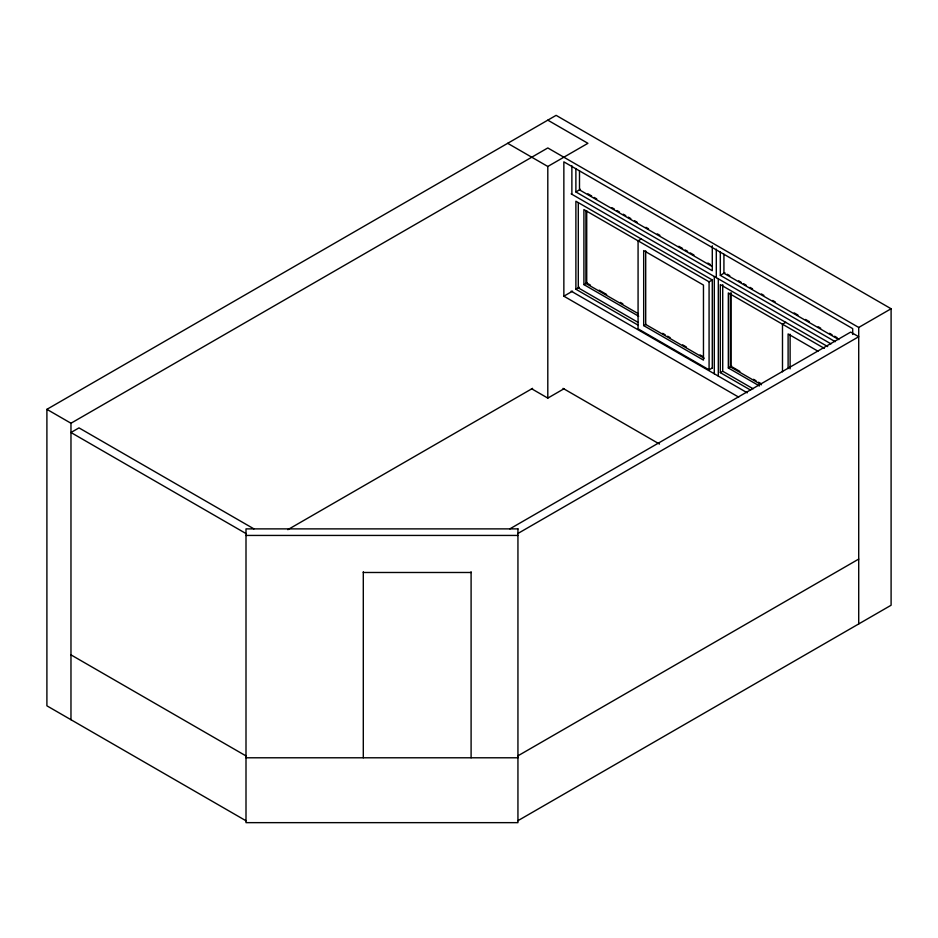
<?xml version="1.0" encoding="UTF-8"?>
<svg xmlns="http://www.w3.org/2000/svg" width="938" height="938" viewBox="0 0 938 938"><rect width="100%" height="100%" fill="white"/><g stroke="black" fill="none" stroke-linecap="round" stroke-linejoin="round"><path stroke-width="1.41" d="M246.002 820.773L46.9 705.822L46.9 409.343L556.117 115.351L891.1 308.754L891.1 605.245L517.94 820.68M46.9 409.343L70.971 423.237L547.804 147.946L858.716 327.456L891.1 308.754M507.681 143.315L547.804 166.472L587.915 143.315L547.804 120.158M575.885 168.523L575.885 191.95L580.47 189.312M641.44 238.885L638.075 240.832L638.075 328.839L709.081 369.842L712.446 367.895M852.701 334.456L852.701 328.617L563.855 161.84L563.855 296.185L572.567 291.155M712.282 367.989L712.282 279.97L575.885 201.224L575.885 289.232L579.321 287.251M712.446 279.876L709.081 281.822L583.905 209.561L583.905 284.601L587.282 282.655M720.314 251.9L720.314 275.338L724.898 272.688M287.825 529.665L532.585 388.355M643.691 325.603L703.465 360.11L703.465 285.07L643.691 250.552L643.691 325.603L645.93 324.302M531.506 388.695L547.804 398.099L564.101 388.695M785.868 322.262L782.491 324.208L782.491 371.823M827.668 346.579L720.314 284.601L720.314 372.621L722.6 371.296M824.338 348.373L728.334 292.937L728.334 367.989L731.71 366.043M509.838 528.88L850.696 332.087L858.716 336.719L517.94 533.464M517.94 755.829L858.716 559.083M246.002 535.434L517.94 535.434M363.299 572.485L471.099 572.485M246.002 757.787L517.94 757.787M587.88 193.779L591.667 195.972M594.188 197.426L596.72 198.891M611.869 207.638L614.402 209.092M616.923 210.558L619.455 212.011M623.242 214.204L625.763 215.658M628.296 217.112L630.817 218.577M634.604 220.758L637.137 222.224M645.977 227.324L648.498 228.778M657.339 233.89L659.871 235.344M678.807 246.284L682.594 248.476M685.127 249.93L687.648 251.384M690.18 252.85L693.968 255.03M707.862 263.05L710.383 264.516M727.255 274.248L729.776 275.713M738.616 280.814L741.149 282.268M743.67 283.733L746.191 285.187M749.99 287.38L752.51 288.834M761.351 293.934L763.872 295.4M772.713 300.5L775.245 301.954M794.193 312.893L797.98 315.086M805.554 319.459L809.342 321.652M818.182 326.752L820.715 328.206M829.555 333.318L832.076 334.772M834.609 336.226L837.13 337.692M712.106 266.439L579.496 189.875L579.496 170.833M838.853 339.615L723.925 273.251L723.925 254.21M575.885 191.95L712.282 270.707L712.282 245.803M720.314 275.338L835.242 341.69M571.136 193.849L831.009 343.883M817.995 351.199L788.108 333.94L788.108 368.575M587.962 283.698L590.448 285.14M599.171 290.17L606.64 294.485M620.346 302.399L622.832 303.83M732.39 367.086L739.859 371.401M753.554 379.304L756.051 380.746M758.537 382.188L761.035 383.619M638.215 313.644L585.91 283.452L585.91 211.285M761.48 384.803L730.339 366.828L730.339 293.231M583.905 284.601L638.708 316.247M728.334 367.989L759.463 385.964M662.685 333.33L665.171 334.76M667.668 336.203L670.154 337.645M682.606 344.832L686.346 346.99M700.041 354.892L702.539 356.334M704.227 358.234L645.696 324.442L645.696 250.845M637.887 322.262L578.289 287.849L578.289 202.714M753.155 388.801L722.717 371.237L722.717 284.66M575.885 289.232L637.77 324.97M720.314 372.621L750.623 390.126M571.136 291.132L747.281 392.823M563.855 296.185L738.687 397.126M563.034 388.367L659.484 444.049M253.94 528.88L78.991 427.88L70.971 432.512L246.002 533.558M70.971 654.865L246.002 755.922M858.716 327.456L858.716 623.934M790.113 334.221L790.113 368.857M731.148 292.762L731.148 366.371M718.309 278.809L718.309 376.091M716.304 249.121L716.304 277.66M714.299 276.499L714.299 373.781M709.081 281.822L709.081 369.842M586.719 210.827L586.719 282.983M571.875 165.768L571.875 194.272M547.804 166.472L547.804 398.099M471.099 571.77L471.099 757.787M363.299 571.77L363.299 757.787M70.971 423.237L70.971 719.727M517.94 528.88L246.002 528.88L246.002 822.649L517.94 822.649L517.94 528.88"/></g></svg>
